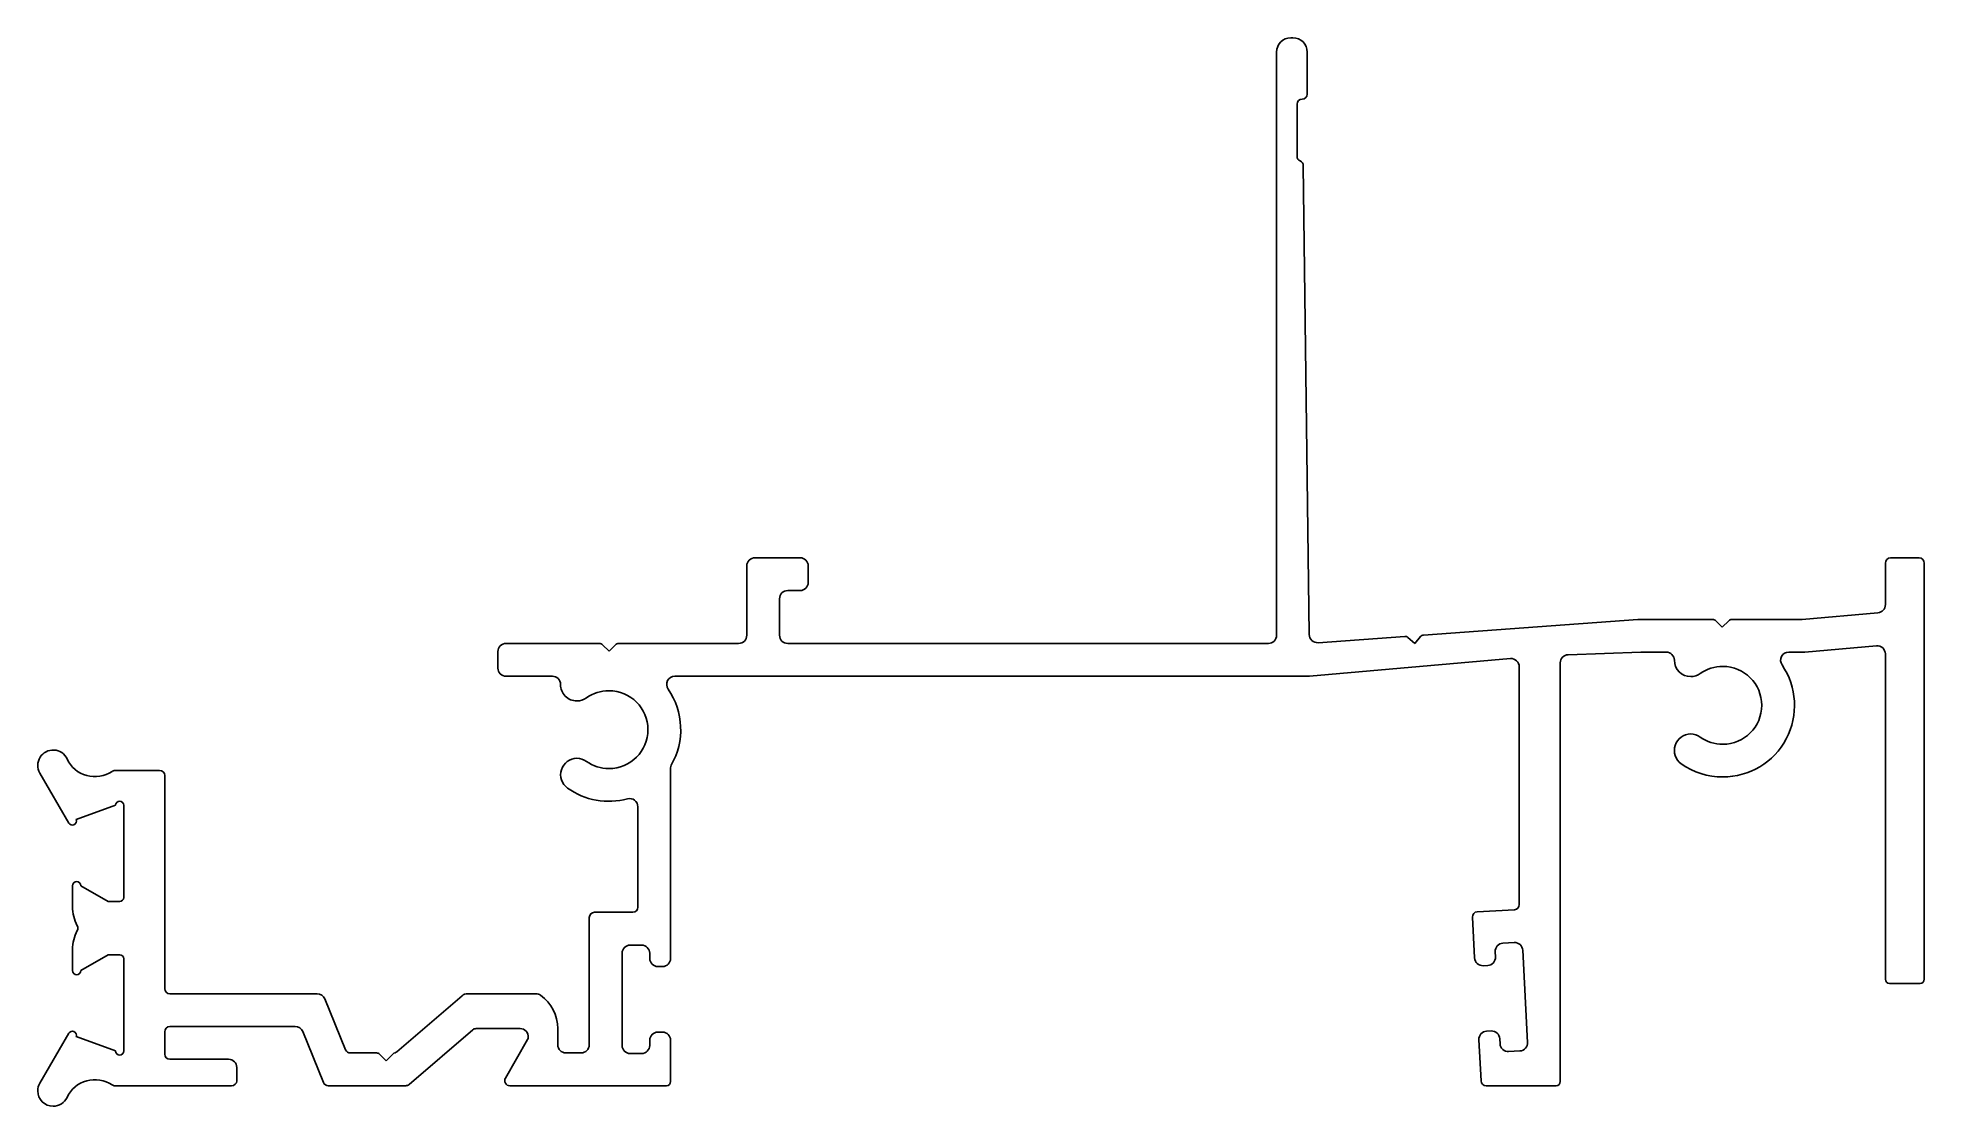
# Model space of a CAD drawing. Header units: inches. Extents: x -36 to 56.1, y -0.7 to 51.5.
import ezdxf

# ---------------------------------------------------------------- set-up
doc = ezdxf.new("R2010")
doc.units = ezdxf.units.IN
doc.header["$MEASUREMENT"] = 0
doc.layers.add('BEAD', color=152, linetype='Continuous')

msp = doc.modelspace()

# ---------------------------------------------------------------- linework, layer by layer
at = {"layer": 'BEAD', "color": 7}
for p, q in [((24.497, 22.301), (24.497, 50.785)), ((25.197, 51.485), (25.297, 51.485)), ((25.997, 50.785), (25.997, 48.735)), ((25.497, 48.235), (25.497, 45.694)), ((25.8, 45.238), (26.091, 22.338)), ((-0.963, 26.085), (1.237, 26.085)), ((54.217, 23.796), (54.217, 25.825)), ((54.471, 26.079), (55.867, 26.079)), ((56.117, 25.829), (56.117, 5.501)), ((-1.363, 22.301), (-1.363, 25.685)), ((1.637, 25.685), (1.637, 24.885)), ((0.237, 24.085), (0.237, 22.301)), ((1.237, 24.485), (0.637, 24.485)), ((31.671, 22.312), (42.133, 23.072)), ((42.151, 23.073), (45.79, 23.073)), ((46.718, 23.073), (50.131, 23.073)), ((50.153, 23.074), (53.851, 23.397)), ((26.527, 21.938), (30.756, 22.245)), ((30.903, 22.197), (31.242, 21.905)), ((31.242, 21.905), (31.532, 22.242)), ((45.934, 23.013), (46.254, 22.693)), ((46.254, 22.693), (46.575, 23.013)), ((-13.513, 20.701), (-13.513, 21.501)), ((-13.113, 21.901), (-8.554, 21.901)), ((-8.41, 21.841), (-8.09, 21.521)), ((-8.09, 21.521), (-7.769, 21.841)), ((-7.626, 21.901), (-1.763, 21.901)), ((0.637, 21.901), (24.097, 21.901)), ((42.277, 21.479), (38.732, 21.351)), ((43.516, 21.479), (42.286, 21.479)), ((50.271, 21.479), (49.502, 21.479)), ((53.782, 21.785), (50.292, 21.48)), ((54.217, 5.501), (54.217, 21.387)), ((-10.855, 20.301), (-13.113, 20.301)), ((26.086, 20.301), (-4.875, 20.301)), ((35.912, 21.16), (26.107, 20.302)), ((36.347, 9.145), (36.347, 20.761)), ((38.347, 20.952), (38.347, 0.501)), ((-32.208, 15.697), (-30.027, 15.697)), ((-5.082, 15.834), (-5.082, 11.001)), ((-34.466, 13.127), (-35.877, 15.572)), ((-29.777, 15.447), (-29.777, 7.616)), ((-32.177, 13.997), (-34.104, 13.295)), ((-31.777, 9.497), (-31.777, 13.997)), ((-6.682, 9.021), (-6.682, 13.925)), ((-5.082, 11.001), (-5.082, 6.521)), ((-34.277, 9.043), (-34.277, 10.07)), ((-33.877, 10.07), (-32.537, 9.297)), ((-32.537, 9.297), (-31.977, 9.297)), ((-9.052, 2.301), (-9.052, 8.521)), ((-8.802, 8.771), (-6.932, 8.771)), ((34.165, 6.54), (34.061, 8.537)), ((34.297, 8.8), (36.11, 8.895)), ((-29.777, 7.616), (-29.777, 5.041)), ((-34.277, 5.923), (-34.277, 6.951)), ((-32.537, 6.697), (-33.877, 5.923)), ((-31.977, 6.697), (-32.537, 6.697)), ((-31.777, 1.997), (-31.777, 6.497)), ((-7.452, 6.771), (-7.452, 2.271)), ((-6.502, 7.171), (-7.052, 7.171)), ((-6.102, 6.521), (-6.102, 6.771)), ((35.171, 6.843), (35.184, 6.594)), ((36.098, 7.292), (35.549, 7.264)), ((36.754, 2.42), (36.519, 6.914)), ((-5.482, 6.121), (-5.702, 6.121)), ((34.805, 6.173), (34.586, 6.162)), ((-29.527, 4.791), (-22.333, 4.791)), ((-18.444, 1.962), (-15.26, 4.694)), ((-15, 4.791), (-11.661, 4.791)), ((55.917, 5.301), (54.417, 5.301)), ((-21.962, 4.542), (-20.95, 2.056)), ((-35.877, 0.422), (-34.466, 2.866)), ((-29.777, 2.941), (-29.777, 1.841)), ((-23.408, 3.191), (-29.527, 3.191)), ((-22.025, 0.456), (-23.038, 2.942)), ((-14.742, 3.03), (-17.853, 0.361)), ((-12.431, 3.091), (-14.579, 3.091)), ((-10.594, 3.091), (-10.594, 2.301)), ((-5.702, 2.921), (-5.482, 2.921)), ((34.753, 2.966), (34.973, 2.978)), ((-34.104, 2.698), (-32.177, 1.997)), ((-20.718, 1.901), (-19.434, 1.901)), ((-18.97, 1.521), (-18.643, 1.848)), ((-13.149, 0.676), (-12.066, 2.553)), ((-10.194, 1.901), (-9.452, 1.901)), ((-7.052, 1.871), (-6.502, 1.871)), ((-6.102, 2.271), (-6.102, 2.521)), ((-5.082, 2.521), (-5.082, 0.501)), ((34.48, 0.538), (34.375, 2.546)), ((35.393, 2.599), (35.406, 2.349)), ((35.827, 1.971), (36.376, 2)), ((-29.527, 1.591), (-26.662, 1.591)), ((-26.262, 1.191), (-26.262, 0.547)), ((-19.291, 1.841), (-18.97, 1.521)), ((-26.512, 0.297), (-32.208, 0.297)), ((-18.015, 0.301), (-21.794, 0.301)), ((-5.282, 0.301), (-12.933, 0.301)), ((38.147, 0.301), (34.729, 0.301))]:
    msp.add_line(p, q, dxfattribs=at)
for centre, radius, start, end in [((25.197, 50.785), 0.7, 90, 180), ((25.297, 50.785), 0.7, 0, 90), ((25.747, 48.235), 0.25, 90, 180), ((25.747, 48.735), 0.25, 270, 0), ((25.747, 45.694), 0.25, 180, 246.79423), ((25.55, 45.235), 0.25, 0.68768, 66.79423), ((-0.963, 25.685), 0.4, 90, 180), ((1.237, 25.685), 0.4, 360, 90), ((54.471, 25.825), 0.254, 90, 180), ((55.867, 25.829), 0.25, 0, 90), ((1.237, 24.885), 0.4, 270, 0), ((0.637, 24.085), 0.4, 90, 180), ((42.151, 22.823), 0.25, 90, 94.15568), ((45.79, 22.87), 0.203, 45, 90), ((46.718, 22.87), 0.203, 90, 135), ((50.131, 23.323), 0.25, 270, 275), ((53.817, 23.796), 0.4, 275, 360), ((-1.763, 22.301), 0.4, 270, 360), ((0.637, 22.301), 0.4, 180, 270), ((24.097, 22.301), 0.4, 270, 360), ((26.497, 22.344), 0.406, 180.72942, 274.15568), ((30.77, 22.043), 0.203, 49.25708, 94.15568), ((31.686, 22.109), 0.203, 94.15568, 139.25708), ((-13.113, 21.501), 0.4, 90, 180), ((-8.554, 21.698), 0.203, 45, 90), ((-7.626, 21.698), 0.203, 90, 135), ((38.747, 20.952), 0.4, 92.05644, 180), ((42.286, 21.225), 0.254, 90, 92.05644), ((43.516, 21.079), 0.4, 0, 90), ((49.502, 21.079), 0.4, 90, 214.33999), ((50.271, 21.729), 0.25, 270, 275), ((53.817, 21.387), 0.4, 360, 95), ((-13.113, 20.701), 0.4, 180, 270), ((-10.855, 19.901), 0.4, 359.59617, 90), ((-4.875, 19.901), 0.4, 90, 214.49061), ((26.086, 20.551), 0.25, 270, 275), ((35.947, 20.761), 0.4, 360, 95), ((44.716, 21.079), 0.8, 180, 270), ((44.716, 21.079), 0.8, 270, 305.43094), ((46.282, 18.879), 1.9, 90, 125.43094), ((46.282, 18.879), 3.5, 270, 34.33999), ((46.282, 18.879), 1.9, 270, 90), ((-9.655, 19.892), 0.8, 179.59617, 270), ((-8.09, 17.692), 1.9, 90, 125.43094), ((-8.09, 17.692), 1.9, 270, 90), ((-8.09, 17.692), 3.5, 330.30179, 34.49061), ((-9.655, 19.892), 0.8, 270, 305.43094), ((-35.227, 15.947), 0.75, 24.97497, 210), ((44.716, 16.679), 0.8, 90, 234.56906), ((44.716, 16.679), 0.8, 54.56906, 90), ((46.282, 18.879), 1.9, 234.56906, 270), ((-33.188, 16.897), 1.5, 204.97497, 304.04773), ((-32.208, 15.447), 0.25, 90, 124.04773), ((-30.027, 15.447), 0.25, 0, 90), ((-9.655, 15.492), 0.8, 90, 234.56906), ((-9.655, 15.492), 0.8, 54.56906, 90), ((-8.09, 17.692), 1.9, 234.56906, 270), ((-4.832, 15.834), 0.25, 150.30179, 180), ((46.282, 18.879), 3.5, 234.56906, 270), ((-8.09, 17.692), 3.5, 234.56906, 284.97007), ((-31.977, 13.997), 0.2, 0, 180), ((-7.082, 13.925), 0.4, 360, 104.97007), ((-34.292, 13.227), 0.2, 210, 20), ((-34.077, 10.07), 0.2, 0, 180), ((-31.977, 9.497), 0.2, 270, 0), ((-32.277, 9.043), 2, 180, 207.64821), ((-8.802, 8.521), 0.25, 90, 180), ((-6.932, 9.021), 0.25, 270, 0), ((34.31, 8.55), 0.25, 93, 183), ((36.097, 9.145), 0.25, 273, 360), ((-32.277, 6.951), 2, 152.35179, 180), ((-34.274, 7.997), 0.254, 332.35179, 27.64821), ((-31.977, 6.497), 0.2, 0, 90), ((-7.052, 6.771), 0.4, 90, 180), ((-6.502, 6.771), 0.4, 0, 90), ((-5.702, 6.521), 0.4, 180, 270), ((-5.482, 6.521), 0.4, 270, 360), ((34.565, 6.561), 0.4, 183, 273), ((34.784, 6.573), 0.4, 273, 3), ((35.57, 6.864), 0.4, 93, 183), ((36.119, 6.893), 0.4, 3, 93), ((-34.077, 5.923), 0.2, 180, 0), ((-29.527, 5.041), 0.25, 180, 270), ((-22.333, 4.391), 0.4, 22.17321, 90), ((-15, 4.391), 0.4, 90, 130.63387), ((-11.661, 4.391), 0.4, 54.34091, 90), ((-12.594, 3.091), 2, 360, 54.34091), ((54.417, 5.501), 0.2, 180, 270), ((55.917, 5.501), 0.2, 270, 0), ((-34.292, 2.766), 0.2, 340, 150), ((-29.527, 2.941), 0.25, 90, 180), ((-23.408, 2.791), 0.4, 22.17321, 90), ((-14.579, 2.841), 0.25, 90, 130.63387), ((-12.431, 2.691), 0.4, 355.83275, 90), ((-5.702, 2.521), 0.4, 90, 180), ((-5.482, 2.521), 0.4, 360, 90), ((34.774, 2.567), 0.4, 93, 183), ((34.994, 2.578), 0.4, 3, 93), ((-31.977, 1.997), 0.2, 180, 0), ((-20.718, 2.151), 0.25, 202.17321, 270), ((-19.434, 1.698), 0.203, 45, 90), ((-18.463, 1.668), 0.254, 106.68019, 135), ((-18.609, 2.155), 0.254, 286.68018, 310.63386), ((-12.286, 2.68), 0.254, 330, 355.83275), ((-10.194, 2.301), 0.4, 180, 270), ((-9.452, 2.301), 0.4, 270, 360), ((-7.052, 2.271), 0.4, 180, 270), ((-6.502, 2.271), 0.4, 270, 360), ((35.806, 2.37), 0.4, 183, 273), ((36.355, 2.399), 0.4, 273, 3), ((-29.527, 1.841), 0.25, 180, 270), ((-26.662, 1.191), 0.4, 0, 90), ((-35.227, 0.047), 0.75, 150, 180), ((-35.227, 0.047), 0.75, 180, 270), ((-33.188, -0.903), 1.5, 55.95227, 155.02503), ((-32.208, 0.547), 0.25, 235.95227, 270), ((-26.512, 0.547), 0.25, 270, 360), ((-21.794, 0.551), 0.25, 202.17321, 270), ((-18.015, 0.551), 0.25, 270, 310.63387), ((-12.933, 0.551), 0.25, 150, 270), ((-5.282, 0.501), 0.2, 270, 0), ((34.729, 0.551), 0.25, 183, 270), ((38.147, 0.501), 0.2, 270, 0), ((-35.227, 0.047), 0.75, 270, 335.02503)]:
    msp.add_arc(centre, radius, start, end, dxfattribs=at)

doc.saveas('drawing.dxf')
